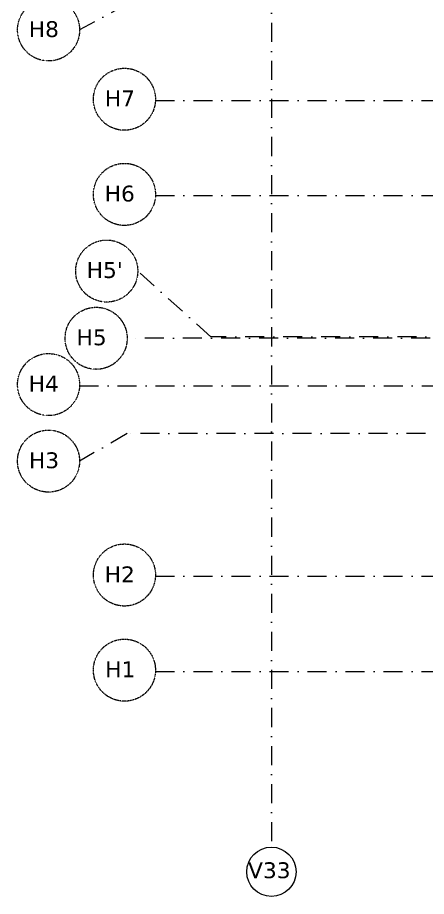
# Model space of a CAD drawing. Header units: millimetres. Extents: x -3092162 to 4513894, y -12317808 to 1849994.
# Drawn here: x -464527 to -451620, y -5894177 to -5866469 of the extents above; entities that cross this region are included whole.
import ezdxf

# ---------------------------------------------------------------- set-up
doc = ezdxf.new("R2010")
doc.units = ezdxf.units.MM
doc.header["$LTSCALE"] = 2
doc.header["$MEASUREMENT"] = 0
doc.linetypes.add('DASHDOT', pattern=[1, 0.5, -0.25, 0, -0.25])
doc.layers.add('GRID', color=251, linetype='DASHDOT', lineweight=5)
doc.layers.add('ST TEXT', color=251, linetype='DASHDOT', lineweight=5)
doc.styles.add('style2', font='verdana.ttf')

msp = doc.modelspace()

# ---------------------------------------------------------------- linework, layer by layer
at = {"layer": 'GRID', "color": 5, "ltscale": 600}
msp.add_line((-456514.3, -5807829.3), (-456514.3, -5892623.2), dxfattribs=at)
at = {"layer": 'GRID', "color": 6, "ltscale": 600}
for p, q in [((-461044.5, -5866031.2), (-462569.2, -5866859.6)), ((-460174.2, -5869081.2), (-367334.7, -5869081.2)), ((-460174.2, -5872081.2), (-367334.7, -5872081.2)), ((-458429, -5876530.5), (-460733.9, -5874461.5)), ((-367932.2, -5876530.5), (-458429, -5876530.5)), ((-365097.3, -5876581.2), (-461068.5, -5876581.2)), ((-462570, -5878081.2), (-364939.6, -5878081.2)), ((-461068.5, -5879581.2), (-462570, -5880452.9)), ((-366441.1, -5879581.2), (-461068.5, -5879581.2)), ((-460174.2, -5884081.2), (-367334.7, -5884081.2)), ((-460174.2, -5887081.2), (-367334.7, -5887081.2))]:
    msp.add_line(p, q, dxfattribs=at)
at = {"layer": 'ST TEXT', "ltscale": 0.1}
for centre in [(-463547.5, -5866859.6), (-461152.6, -5869044.3), (-461152.6, -5872044.3), (-461712.2, -5874461.5), (-462046.9, -5876581.2), (-463547.5, -5878040.2), (-463548.4, -5880452.9), (-461152.6, -5884044.3), (-461152.6, -5887044.3)]:
    msp.add_circle(centre, 978.4, dxfattribs=at)
at = {"layer": 'ST TEXT', "linetype": 'ByBlock', "ltscale": 1200}
msp.add_circle((-456514.3, -5893400.2), 777.1, dxfattribs=at)

# ---------------------------------------------------------------- texts
at = {"layer": 'ST TEXT', "lineweight": 50, "style": 'style2'}
for s, height, p in [('H8', 500, (-464173, -5867083.4)), ('H7', 500, (-461772.3, -5869268.1)), ('H6', 500, (-461777.2, -5872267.6)), ("H5'", 499.95, (-462346, -5874680.1)), ('H5', 500, (-462666.4, -5876799.8)), ('H4', 500, (-464176, -5878263.3)), ('H3', 500, (-464166.8, -5880676.7)), ('H2', 500, (-461777.5, -5884272.9)), ('H1', 500, (-461761.7, -5887268.7)), ('V33', 500, (-457250.6, -5893602))]:
    msp.add_text(s, height=height, dxfattribs=at).set_placement(p)

doc.saveas('drawing.dxf')
